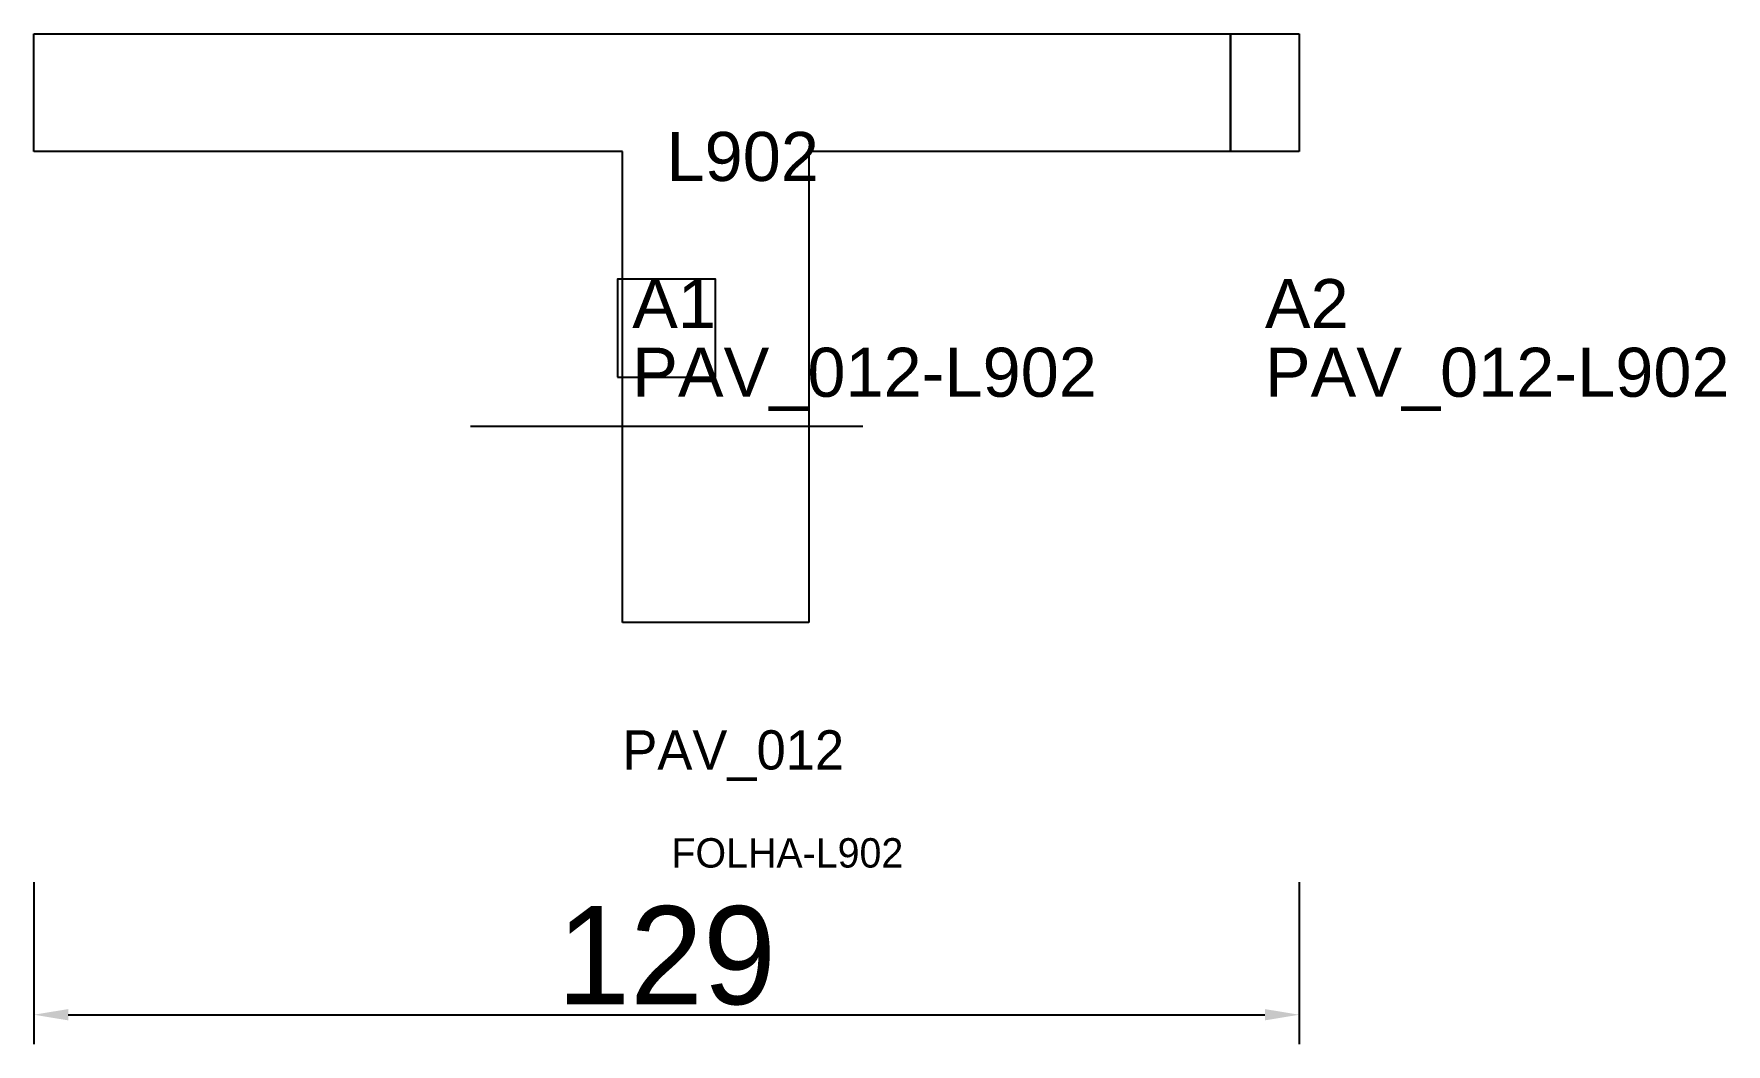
# Model space of a CAD drawing. Header units: metres. Extents: x 222 to 395, y 98 to 202.
import ezdxf

# ---------------------------------------------------------------- set-up
doc = ezdxf.new("R2010")
doc.units = ezdxf.units.M
for name, color, linetype in [('3', 3, 'CONTINUOUS'), ('AUX00', 7, 'CONTINUOUS'), ('COTA', 241, 'CONTINUOUS'), ('FOLHA', 255, 'CONTINUOUS'), ('Hachura', 251, 'CONTINUOUS'), ('NOMENCLATURA', 7, 'CONTINUOUS'), ('Nível', 160, 'CONTINUOUS'), ('Painéis', 200, 'CONTINUOUS'), ('Pilares', 5, 'CONTINUOUS'), ('SARR_2.2x7', 40, 'CONTINUOUS')]:
    doc.layers.add(name, color=color, linetype=linetype)
doc.styles.add('ARIAL', font='Arial.ttf')
doc.styles.add('STR_STANDARD', font='arial.ttf')
doc.dimstyles.new('EZ DXF', dxfattribs={"dimtxt": 10, "dimasz": 3.5, "dimexe": 3, "dimexo": 1.5, "dimgap": 1, "dimtad": 1, "dimdec": 1, "dimdsep": 46, "dimcen": 2.5, "dimazin": 3, "dimtfac": 1, "dimtmove": 0, "dimatfit": 3})

msp = doc.modelspace()

# ---------------------------------------------------------------- hatches: boundary and pattern name
at = {"layer": 'Hachura'}
h = msp.add_hatch(dxfattribs=at)
h.set_pattern_fill('ANSI31', scale=50)
h.paths.add_polyline_path([(282.2, 141.5), (282.2, 189.5), (222.2, 189.5), (222.2, 201.5), (301.2, 201.5), (351.2, 201.5), (351.2, 189.5), (301.2, 189.5), (301.2, 141.5)])
h = msp.add_hatch(dxfattribs=at)
h.set_pattern_fill('ANSI31', scale=50)
h.paths.add_polyline_path([(282.2, 141.5), (282.2, 189.5), (222.2, 189.5), (222.2, 201.5), (301.2, 201.5), (351.2, 201.5), (351.2, 189.5), (301.2, 189.5), (301.2, 141.5)])

# ---------------------------------------------------------------- linework, layer by layer
at = {"layer": '3'}
msp.add_lwpolyline([(344.2, 189.5), (344.2, 201.5)], close=True, dxfattribs=at)
msp.add_lwpolyline([(344.2, 189.5), (344.2, 201.5)], close=True, dxfattribs=at)
at = {"layer": 'Painéis', "color": 200}
for p, q in [((222.2, 189.5), (222.2, 201.5)), ((222.2, 201.5), (301.2, 201.5)), ((222.2, 189.5), (222.2, 201.5)), ((222.2, 201.5), (301.2, 201.5)), ((301.2, 201.5), (351.2, 201.5)), ((301.2, 201.5), (351.2, 201.5)), ((351.2, 201.5), (351.2, 189.5)), ((351.2, 201.5), (351.2, 189.5)), ((282.2, 189.5), (222.2, 189.5)), ((282.2, 189.5), (222.2, 189.5)), ((282.2, 141.5), (282.2, 189.5)), ((282.2, 141.5), (282.2, 189.5)), ((351.2, 189.5), (301.2, 189.5)), ((301.2, 189.5), (301.2, 141.5)), ((351.2, 189.5), (301.2, 189.5)), ((301.2, 189.5), (301.2, 141.5)), ((301.2, 141.5), (282.2, 141.5)), ((301.2, 141.5), (282.2, 141.5))]:
    msp.add_line(p, q, dxfattribs=at)
at = {"layer": 'Pilares'}
msp.add_lwpolyline([(281.7, 166.5), (291.7, 166.5), (291.7, 176.5), (281.7, 176.5)], close=True, dxfattribs=at)
msp.add_lwpolyline([(281.7, 166.5), (291.7, 166.5), (291.7, 176.5), (281.7, 176.5)], close=True, dxfattribs=at)
at = {"layer": 'SARR_2.2x7'}
msp.add_line((266.7, 161.5), (306.7, 161.5), dxfattribs=at)
msp.add_line((266.7, 161.5), (306.7, 161.5), dxfattribs=at)

# ---------------------------------------------------------------- texts
at = {"layer": '3', "style": 'STR_STANDARD'}
for s, p in [('A1', (283.2, 171.5)), ('A1', (283.2, 171.5)), ('A2', (347.7, 171.5)), ('A2', (347.7, 171.5))]:
    msp.add_text(s, height=5, dxfattribs=at).set_placement(p)
at = {"layer": 'AUX00', "style": 'STR_STANDARD'}
for p in [(283.2, 164.5), (283.2, 164.5), (347.7, 164.5), (347.7, 164.5)]:
    msp.add_text('PAV_012-L902', height=5, dxfattribs=at).set_placement(p)
at = {"layer": 'FOLHA'}
msp.add_text('FOLHA-L902', height=3, dxfattribs=at).set_placement((287.2, 116.5))
msp.add_text('FOLHA-L902', height=3, dxfattribs=at).set_placement((287.2, 116.5))
at = {"layer": 'NOMENCLATURA', "insert": (286.7, 191.5), "char_height": 5, "attachment_point": 1, "style": 'ARIAL'}
msp.add_mtext('L902', dxfattribs=at)
msp.add_mtext('L902', dxfattribs=at)
at = {"layer": 'Nível'}
msp.add_text('PAV_012', height=4, dxfattribs=at).set_placement((282.2, 126.5))
msp.add_text('PAV_012', height=4, dxfattribs=at).set_placement((282.2, 126.5))

# ---------------------------------------------------------------- dimensions: what is measured, and where the dimension line sits
at = {"layer": 'COTA'}
msp.add_linear_dim(base=(222.2, 101.5), p1=(222.2, 116.5), p2=(351.2, 116.5), dimstyle='EZ DXF', dxfattribs=at).render()
msp.add_linear_dim(base=(222.2, 101.5), p1=(222.2, 116.5), p2=(351.2, 116.5), dimstyle='EZ DXF', dxfattribs=at).render()

doc.saveas('drawing.dxf')
